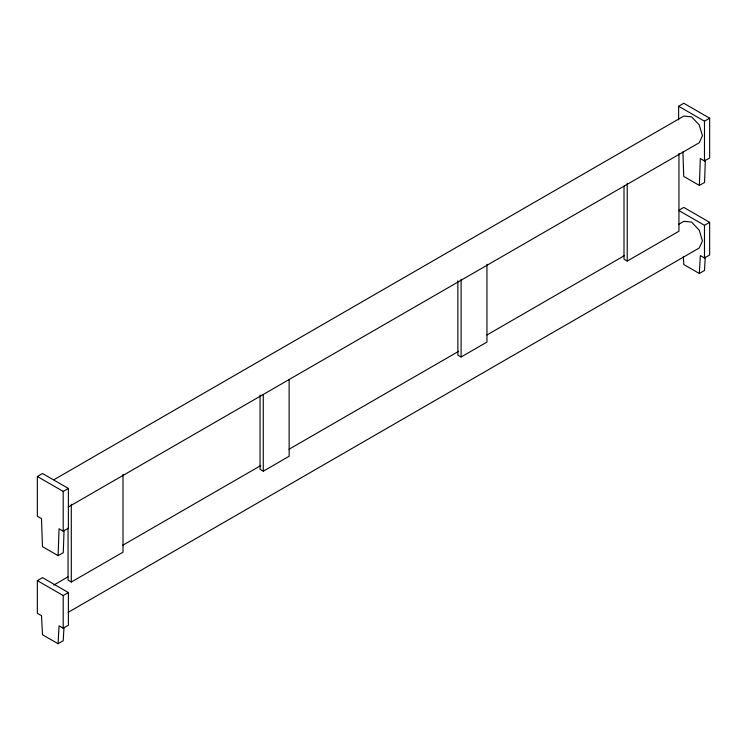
<?xml version="1.0" encoding="UTF-8"?>
<svg xmlns="http://www.w3.org/2000/svg" width="747" height="747" viewBox="0 0 747 747"><rect width="100%" height="100%" fill="white"/><g stroke="black" fill="none" stroke-linecap="round" stroke-linejoin="round"><path stroke-width="1.12" d="M260.049 395.032L260.049 469.331L263.28 471.189L289.136 456.268L289.136 379.653M263.28 471.189L263.28 394.584M457.864 280.835L457.864 355.124L461.095 356.991L486.951 342.061L486.951 264.289M461.095 356.991L461.095 279.219M58.098 555.675L59.05 528.792L63.206 531.192L68.379 528.204L68.379 488.435L42.523 473.505L37.35 476.493L37.35 516.261L41.505 518.661L42.458 546.645L58.098 555.675L63.271 552.687L64.065 530.286M682.898 151.921L683.729 176.413L699.369 185.433L700.322 158.56L704.477 160.95L709.65 157.972L709.65 118.203L683.794 103.273L678.621 106.261L678.621 119.894M705.336 160.054L704.542 182.455L699.369 185.433M58.061 643.727L59.05 625.827L63.206 628.227L68.379 625.239L68.379 592.567L42.523 577.636L37.35 580.624L37.35 613.296L41.505 615.696L42.504 634.745L58.061 643.727L63.224 640.739L63.981 627.321M683.365 256.669L683.776 264.513L699.323 273.495L700.322 255.595L704.477 257.995L709.65 255.007L709.65 222.326L683.794 207.405L678.621 210.383L704.477 225.314L709.65 222.326M705.252 257.08L704.496 270.507L699.323 273.495M53.803 479.807L683.85 116.056L691.554 116.821L699.248 124.945L702.441 135.683L699.248 142.733L68.201 507.073M37.35 476.493L63.206 491.423L68.379 488.435M678.621 106.261L704.477 121.182L709.65 118.203M53.803 585.06L67.94 576.899M122.461 545.413L260.787 465.558M289.061 449.236L458.686 351.295M486.96 334.973L624.277 255.698M678.799 224.221L683.85 221.308L691.554 222.064L699.248 230.197L702.441 240.936L699.248 247.985L68.201 612.316M68.052 527.933L68.052 580.176L71.292 582.034L123.003 552.182L123.003 474.41M623.997 186.078L623.997 259.2L627.228 261.067L678.948 231.215L678.948 153.443M37.35 580.624L63.206 595.546L68.379 592.567M704.477 121.182L704.477 160.95M704.477 225.314L704.477 257.995M627.228 183.295L627.228 261.067M71.292 504.262L71.292 582.034M63.206 491.423L63.206 531.192M63.206 595.546L63.206 628.227"/></g></svg>
